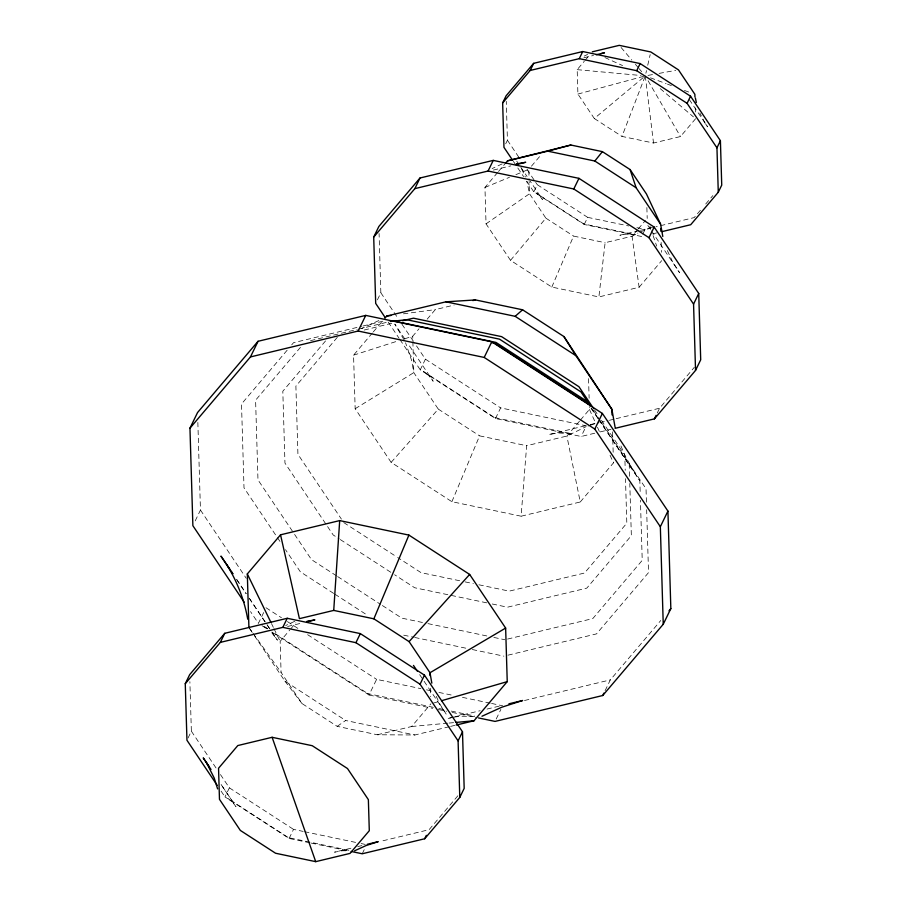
<?xml version="1.0" encoding="UTF-8"?>
<svg xmlns="http://www.w3.org/2000/svg" width="907" height="907" viewBox="0 0 907 907"><rect width="100%" height="100%" fill="white"/><g stroke="black" fill="none" stroke-linecap="round" stroke-linejoin="round"><path stroke-width="0.68" stroke-dasharray="4.54 3.4" d="M372.414 332.96L353.56 355.17L355.159 408.728L391.144 462.366L451.89 501.696L521.106 516.208L526.65 445.711L566.875 436.052L585.707 426.846M497.603 172.534L484.95 187.443L486.039 223.859L510.516 260.332L551.819 287.077L598.892 296.94L605.116 242.702L632.054 236.228L637.893 233.076M645.886 73.24L646.498 70.576M647.723 65.259L650.183 54.613M695.601 118.715L680.465 136.549L653.516 143.023L621.975 136.413L645.274 75.893L594.3 118.5L577.906 94.056L577.181 69.658L584.301 61.268M451.89 501.696L479.588 435.859L526.65 445.711M551.819 287.077L573.575 236.092L605.116 242.702M195.209 520.89L200.458 510.063L197.851 422.435M377.414 299.854L380.849 292.768L379.081 233.507M188.055 738.003L191.366 731.201L189.88 681.701M263.665 612.542L258.416 623.358L250.513 611.601M505.698 143.794L507.432 140.234L506.265 101.346M594.731 433.217L581.172 436.482L495.471 418.524L420.258 369.818L425.417 359.183L414.476 342.869M309.809 842.796L289.118 838.453L224.97 796.913L229.369 787.843L220.061 773.966M641.646 236.512L584.221 224.483L533.826 191.842L537.284 184.722L535.72 182.386M584.221 224.483L587.679 217.363L628.698 225.956M289.118 838.453L293.528 829.383L303.176 831.413M495.471 418.524L500.63 407.889L586.33 425.848L581.172 436.482M272.678 632.61L369.013 695L376.609 679.366L420.927 688.651M642.791 234.142L645.104 229.392L650.557 228.076M362.222 853.77L364.977 848.102M496.22 719.002L500.891 709.376M657.269 412.968L659.57 408.241L694.308 367.324M605.082 690.703L610.343 679.876L660.761 620.501M510.516 260.332L545.901 218.168L529.507 193.735L526.854 181.241M287.145 350.227L241.511 403.978L244.006 487.853L280.025 541.513M291.714 344.853L293.539 342.699L361.632 326.327M300.444 347.37L255.593 400.191L257.973 479.86L292.621 531.479M325.545 340.919L282.814 391.246L284.957 463.069L333.22 534.994L339.127 538.815M337.291 337.347L295.886 386.11L297.927 454.294L341.417 519.11M585.185 60.213L589.641 54.976M498.51 171.468L505.743 162.954M373.31 331.894L382.289 321.327M531.445 166.185L540.345 155.698M404.647 338.799L412.719 336.214L419.045 328.753M427.174 319.185L435.303 309.604L454.078 305.092M449.26 726.722L414.873 734.987L377.335 734.761L337.189 726.348L301.963 703.526L281.079 672.416L280.15 641.351L289.786 630.002M290.671 628.97L295.92 622.78M637.406 229.936L632.054 236.228L639.106 287.27L598.892 296.94M638.29 228.881L645.421 220.492M700.397 210.265L694.172 217.601L656.01 226.773M705.725 203.984L712.834 195.606M639.106 287.27L661.702 260.66M579.516 421.143L566.875 436.052L580.253 501.99L521.106 516.208M580.423 420.077L589.459 409.431L589.38 406.631M580.253 501.99L613.483 462.853L613.393 460.03M377.335 734.761L411.642 726.507L430.916 703.809M457.876 795.779L429.09 829.69L380.203 841.435M391.144 462.366L438.274 409.102L413.796 372.63L411.631 360.419L405.554 342.767M486.039 223.859L529.507 193.735L529.144 181.536M337.189 726.348L345.658 720.487L414.873 734.987M355.159 408.728L413.796 372.63L412.719 336.214M584.255 56.064L587.589 54.431M502.149 163.895L492.116 168.589M378.831 320.545L361.587 328.504M294.82 621.272L285.682 625.524M640.115 231.988L649.378 228.394M484.95 187.443L509.439 177.319M515.89 174.654L528.781 169.337M588.042 426.018L595.117 423.671M353.56 355.17L396.586 341.383M433.591 703.038L440.28 701.088M577.906 94.056L643.925 76.256M583.904 57.753L593.507 55.452M493.374 170.062L510.89 165.856M639.106 230.627L619.889 235.242L626.113 234.153L635.456 234.698L583.915 224.006L535.958 192.953L539.62 195.81L542.477 199.506L530.13 181.094M640.478 230.299L654.196 226.999M652.541 233.893L656.634 232.906M362.993 325.998L384.795 320.761M310.511 340.658L357.256 329.422M358.628 329.094L388.865 321.826M364.206 330.035L393.003 322.994M585.083 425.837L548.701 434.589L557.986 432.945L571.943 433.761L494.383 417.515L495.007 417.821L423.433 371.462L428.909 375.725L433.172 381.235L407.957 343.696M590.48 424.544L598.563 422.594M590.4 424.873L598.541 422.911M599.901 422.594L608.03 420.633M609.391 420.304L614.81 419M616.17 418.671L659.57 408.241M600.162 431.913L611.012 429.306M287.621 626.465L299.9 623.517M507.58 639.061L592.804 618.574L642.224 560.367L640.433 500.267M507.977 655.171L596.5 633.891L648.528 572.612L646.657 509.7M454.158 716.972L447.31 718.616L451.403 717.709M455.518 716.643L480.166 710.714M487.014 709.07L500.698 705.782M524.461 700.521L610.343 679.876M450.632 726.394L454.758 725.396M350.907 848.215L334.536 852.161L342.449 850.766L349.07 850.777M357.732 846.582L361.825 845.596M648.04 75.394L653.573 74.397M659.106 73.388L675.704 70.383M403.422 313.833L435.303 309.604M454.124 717.097L460.96 716.213L474.644 716.371M411.642 726.507L447.684 723.196M449.067 723.06L454.611 722.55M577.181 69.658L641.102 75.519M636.895 227.668L645.104 229.392M459.645 580.741L421.086 572.668L397.651 557.488M465.155 581.897L473.409 583.632M478.919 584.788L509.212 591.137L584.516 573.031L626.816 523.203L625.479 478.681M486.708 602.838L414.669 587.747L394.602 574.743M492.252 603.994L507.489 607.191L586.806 588.121L631.351 535.652L629.798 483.544M422.458 622.474L401.869 618.155L381.654 605.06M427.957 623.619L486.98 635.988M493.85 637.428L504.825 639.73M403.728 635.172L413.331 637.179M414.703 637.462L466.844 648.392M472.332 649.537L503.884 656.158M426.471 689.808L432.015 690.975M438.931 692.426L452.786 695.329M462.479 697.358L490.177 703.163M491.571 703.447L502.648 705.771M433.376 707.335L367.426 693.515L368.344 693.957L272.554 631.918M438.875 708.48L445.745 709.92M451.244 711.077L474.61 715.974M369.013 695L432.73 708.344M438.274 709.501L446.584 711.247M452.117 712.403L475.665 717.346M304.559 831.696L355.589 842.399M361.111 843.544L365.249 844.417M348.832 850.301L288.199 837.592L288.732 837.853L227.68 798.319L232.351 801.947L235.99 806.652L221.24 784.68M311.192 843.079L349.807 851.174M650.489 77.832L666.157 83.648M667.461 84.136L671.373 85.587M684.422 90.439L690.953 92.865M604.924 57.56L622.576 65.576M594.3 118.5L621.975 136.413M537.284 184.722L587.679 217.363M545.901 218.168L573.575 236.092M425.417 359.183L500.63 407.889M438.274 409.102L479.588 435.859M343.753 522.579L396.484 556.728M340.306 539.574L393.423 573.984M336.486 575.809L311.509 559.642L293.403 532.658M337.665 576.58L380.464 604.3M333.663 593.405L300.376 571.841L285.501 549.676M334.853 594.164L368.151 615.728M266 607.735L281.465 617.746M287.406 621.59L299.299 629.299M307.632 634.685L376.609 679.366M267.814 628.857L263.087 625.796L267.327 628.687M261.976 625.671L267.928 629.526M254.402 635.671L284.911 681.146L345.658 720.487M229.369 787.843L293.528 829.383M660.262 88.648L693.458 116.901M271.975 633.007L277.406 640.161L271.93 632.009M621.057 47.459L631.816 60.1M635.399 64.306L638.097 67.469M638.993 68.524L641.68 71.687M284.911 681.146L301.963 703.526M248.915 627.508L252.214 632.111M253.042 633.267L281.079 672.416M705.691 124.01L707.607 126.855L688.73 98.716M516.763 161.197L518.679 164.042M599.039 419.952L639.843 480.699L640.217 493.283M647.87 225.48L650.965 230.095M651.464 230.854L679.626 272.803L672.404 261.329L667.291 250.423M507.432 140.234L519.994 158.963M527.069 169.507L534.926 181.207M520.867 167.285L527.035 176.491M513.396 161.401L523.611 176.627M526.752 181.309L533.826 191.842M594.482 409.885L598.371 415.667M601.477 420.292L624.776 455.019L634.242 472.4M593.405 410.463L646.033 488.737L646.442 502.716M591.035 407.957L598.121 418.524M598.903 419.692L639.843 480.699M591.217 408.297L598.257 418.785M380.849 292.768L398.048 318.402M401.96 324.23L413.694 341.701M404.885 339.093L394.783 324.071L405.032 341.542M388.196 322.042L399.148 338.356M399.93 339.524L420.258 369.818M419.669 674.661L446.199 714.16L440.031 704.376L436.131 696.123M200.458 510.063L246.262 578.315M236.727 579.562L246.114 593.541M249.244 598.201L266.454 623.846M267.236 625.014L271.148 630.841M236.704 579.562L246.148 593.643M249.3 598.337L271.34 631.193M272.134 632.36L274.492 635.875M249.697 628.676L253.62 634.503M191.366 731.201L216.183 768.195M221.104 784.498L234.301 804.169M221.093 791.131L224.97 796.913M705.056 123.069L699.875 113.092M648.086 80.746L680.465 136.549M521.604 168.883L525.38 177.024M271.476 623.551L273.336 627.361M273.959 628.642L280.15 641.351M589.459 409.431L595.185 422.152M597.464 427.242L600.332 433.603M610.048 455.223L613.483 462.853M620.944 445.972L624.776 455.019L625.229 470.325M649.911 226.319L650.818 228.961M653.085 235.571L656.713 246.137M645.274 75.893L653.516 143.023M695.272 107.876L695.397 111.935M661.158 242.452L661.452 252.259M646.872 207.556L647.201 218.394M629.209 463.828L629.628 477.91M612.554 431.845L613.189 452.99M588.541 378.616L589.131 398.23M528.815 170.686L529.098 180.176M430.451 688.277L430.7 696.757"/><path stroke-width="1.36" d="M339.694 520.595L280.546 534.813L299.423 618.653L333.731 610.411L339.694 520.595L408.91 535.096L469.656 574.437L505.641 628.075L507.24 681.633L474.021 720.77L456.142 725.067M333.731 610.411L373.877 618.823L408.91 535.096M244.198 602.18L192.874 525.697L189.96 428.172L197.556 412.538L258.053 341.293L365.748 315.398L491.787 341.803L602.384 413.433L667.926 511.095L670.84 608.62L663.244 624.254L602.747 695.51L495.052 721.405L478.431 717.925M189.96 428.172L250.457 356.927L258.053 341.293M385.067 317.382L375.691 303.403L373.707 237.09L378.877 226.455L420.009 177.999L493.238 160.392L578.949 178.35L654.162 227.067L698.73 293.471L700.703 359.784L695.544 370.419L654.412 418.875L615.082 428.331M373.707 237.09L414.85 188.633L420.009 177.999M217.215 785.349L186.955 740.259L185.266 683.697L189.676 674.638L224.766 633.301L287.224 618.291L360.328 633.608L424.476 675.148L462.491 731.802L464.18 788.364L459.781 797.423L424.691 838.76L362.222 853.77L351.19 851.458M250.457 356.927L358.152 331.032L365.748 315.398M185.266 683.697L220.356 642.371L224.766 633.301M512.614 160.233L503.963 147.353L502.648 102.922L506.106 95.802L533.667 63.331L582.725 51.54L640.149 63.569L690.544 96.21L720.407 140.698L721.734 185.13L718.276 192.25L690.715 224.721L662.087 231.602M502.648 102.922L530.21 70.451L533.667 63.331M414.85 188.633L488.079 171.026L493.238 160.392M220.356 642.371L282.825 627.361L287.224 618.291M530.21 70.451L579.267 58.66L582.725 51.54M358.152 331.032L484.191 357.437L491.787 341.803M488.079 171.026L573.791 188.985L578.949 178.35M282.825 627.361L355.918 642.678L360.328 633.608M579.267 58.66L636.691 70.689L640.149 63.569M718.276 192.25L716.949 147.818L687.087 103.33L690.544 96.21M459.781 797.423L458.092 740.86L420.077 684.218L424.476 675.148M695.544 370.419L693.56 304.106L648.993 237.691L654.162 227.067M716.949 147.818L720.407 140.698M663.244 624.254L660.341 526.729L594.799 429.068L602.384 413.433M458.092 740.86L462.491 731.802M424.691 838.76L426.335 835.358M693.56 304.106L698.73 293.471M654.412 418.875L656.124 415.327M660.341 526.729L667.926 511.095M602.747 695.51L603.915 693.107M505.743 162.954L507.546 160.834L547.76 151.163L594.833 161.027L602.395 151.639L630.07 169.552L646.464 193.996L660.613 224.244L662.79 236.455M384.987 318.153L386.779 316.033L445.927 301.816L475.529 299.934L522.591 309.797L563.905 336.542L611.885 409.295L615.082 427.242M248.915 627.508L247.316 573.95L280.546 534.813M669.003 610.785L670.84 608.62M431.834 683.164L429.986 672.745L409.102 641.634L469.656 574.437M445.927 301.816L515.142 316.316L522.591 309.797M505.641 628.075L429.986 672.745L430.065 675.568M481.968 716.247L501.718 707.233L522.613 700.51L508.918 703.809M354.637 850.789L366.088 845.551L378.208 841.662L367.29 844.281M441.618 700.703L507.24 681.633M547.76 151.163L570.854 145.029L602.395 151.639M507.546 160.834L570.854 145.029M592.316 51.824L619.254 45.35L650.795 51.96L678.47 69.884L694.864 94.317L694.955 97.026M596.25 54.783L604.481 52.81L601.375 53.502M516.276 164.552L525.709 162.285L516.423 163.929M472.842 300.58L475.529 299.934M390.248 321.497L406.676 319.706L499.496 339.15L580.945 391.903L590.287 405.826M402.572 320.693L413.49 318.187L501.616 336.644L578.949 386.733L593.711 408.728M306.725 621.873L314.922 619.9L306.997 621.295M272.111 737.3L237.804 745.554L218.542 768.252L219.471 799.316L240.344 830.427L275.569 853.238L315.715 861.65L350.023 853.408L369.296 830.71L368.367 799.645L347.494 768.535L312.257 745.713L272.111 737.3L315.715 861.65M386.779 316.033L390.94 315.489M455.994 722.426L474.021 720.77M392.992 320.829L495.948 342.404L586.307 400.917L588.666 404.443M491.798 342.574L494.542 343.141L589.663 404.749M636.691 70.689L687.087 103.33M594.833 161.027L636.136 187.772L660.613 224.244M573.791 188.985L648.993 237.691M515.142 316.316L575.888 355.657L611.885 409.295L612.044 414.93M484.191 357.437L594.799 429.068M373.877 618.823L409.102 641.634M355.918 642.678L420.077 684.218M229.686 569.063L220.957 556.104L232.77 573.7M208.825 766.188L203.247 757.901L211.014 769.465M413.467 665.409L417.345 671.191M231.251 571.399L232.816 573.734M563.905 336.542L575.888 355.657M226.557 564.403C237.044 581.104 244.289 599.799 247.736 619.209M206.501 762.719L214.211 778.036L217.612 788.897M247.316 573.95L270.864 622.281M630.07 169.552L636.136 187.772M695.408 98.092L696.327 102.491M660.738 228.451L660.829 231.251"/></g></svg>
